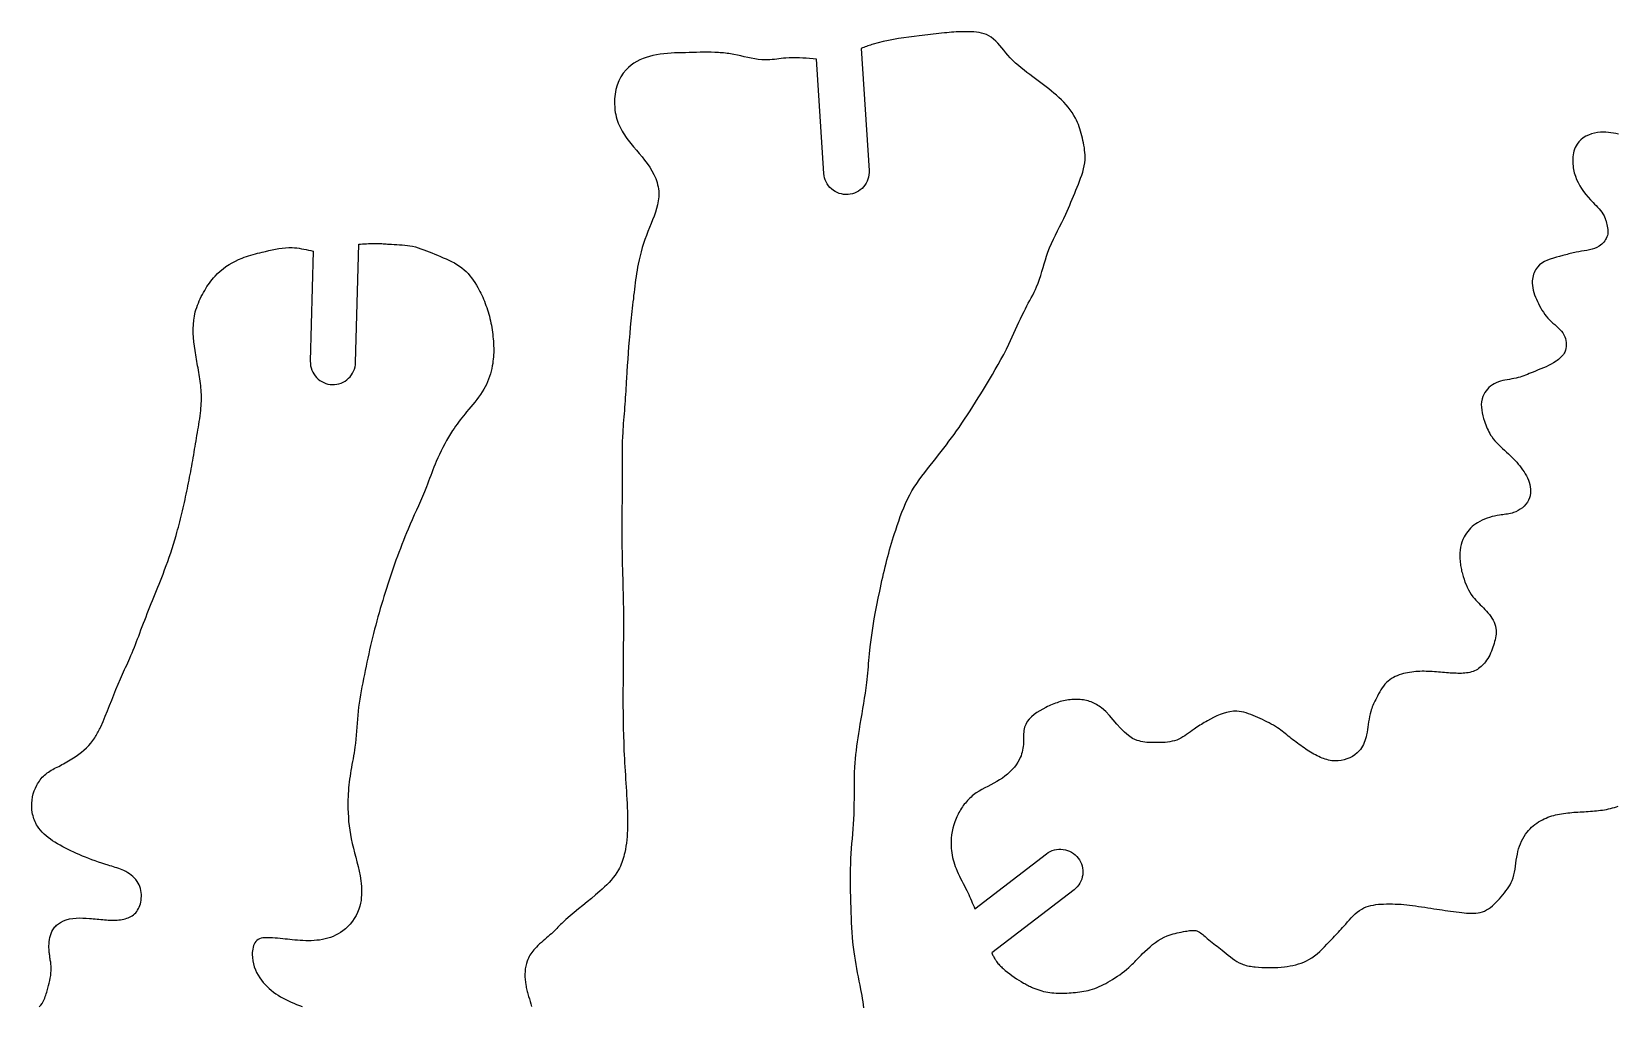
# Model space of a CAD drawing. Extents: x 0 to 940, y 0 to 559.
# Drawn here: x 487.2 to 697.2, y 211.2 to 340.3 of the extents above; entities that cross this region are included whole.
import ezdxf

# ---------------------------------------------------------------- set-up
doc = ezdxf.new("R2010")
doc.units = 0
doc.layers.add('CK_LEVEL_1', color=1, linetype='CONTINUOUS')

msp = doc.modelspace()

# ---------------------------------------------------------------- linework, layer by layer
at = {"layer": 'CK_LEVEL_1'}
for points in [[(597.36, 210.96), (597.33, 211.37), (597.28, 211.77), (597.22, 212.18), (597.16, 212.59), (597.08, 212.99), (597, 213.4), (596.89, 213.95), (596.78, 214.51), (596.67, 215.06), (596.56, 215.61), (596.46, 216.16), (596.35, 216.71), (596.26, 217.26), (596.17, 217.81), (596.09, 218.36), (596.01, 219.01), (595.94, 219.65), (595.89, 220.3), (595.84, 220.95), (595.8, 221.6), (595.76, 222.25), (595.73, 222.91), (595.71, 223.56), (595.69, 224.21), (595.66, 224.94), (595.64, 225.67), (595.63, 226.4), (595.62, 227.13), (595.61, 227.86), (595.61, 228.58), (595.62, 229.31), (595.64, 230.04), (595.68, 230.76), (595.71, 231.41), (595.76, 232.06), (595.81, 232.71), (595.86, 233.36), (595.92, 234.01), (595.97, 234.65), (596.02, 235.3), (596.06, 235.95), (596.09, 236.6), (596.11, 237.29), (596.12, 237.99), (596.13, 238.68), (596.13, 239.37), (596.13, 240.07), (596.13, 240.76), (596.14, 241.45), (596.16, 242.14), (596.19, 242.84), (596.23, 243.4), (596.27, 243.95), (596.32, 244.51), (596.39, 245.07), (596.45, 245.63), (596.53, 246.19), (596.61, 246.74), (596.7, 247.3), (596.79, 247.85), (596.9, 248.54), (597.02, 249.23), (597.14, 249.91), (597.26, 250.6), (597.37, 251.28), (597.48, 251.97), (597.59, 252.66), (597.68, 253.35), (597.77, 254.04), (597.82, 254.46), (597.86, 254.88), (597.9, 255.3), (597.94, 255.72), (597.98, 256.15), (598.02, 256.57), (598.05, 256.99), (598.09, 257.41), (598.13, 257.84), (598.24, 258.77), (598.35, 259.7), (598.48, 260.62), (598.62, 261.55), (598.77, 262.48), (598.94, 263.4), (599.11, 264.32), (599.29, 265.24), (599.48, 266.16), (599.57, 266.62), (599.67, 267.09), (599.78, 267.55), (599.88, 268.02), (599.99, 268.48), (600.1, 268.94), (600.21, 269.4), (600.32, 269.86), (600.44, 270.32), (600.56, 270.76), (600.68, 271.2), (600.8, 271.64), (600.93, 272.08), (601.06, 272.51), (601.19, 272.95), (601.32, 273.38), (601.46, 273.82), (601.6, 274.25), (601.8, 274.85), (602, 275.44), (602.21, 276.04), (602.43, 276.62), (602.67, 277.2), (602.92, 277.78), (603.18, 278.34), (603.46, 278.9), (603.76, 279.44), (604.07, 279.95), (604.39, 280.44), (604.73, 280.93), (605.08, 281.41), (605.44, 281.88), (605.81, 282.35), (606.18, 282.82), (606.55, 283.29), (606.92, 283.75), (607.28, 284.2), (607.63, 284.65), (607.98, 285.1), (608.32, 285.55), (608.66, 286.01), (609, 286.46), (609.33, 286.92), (609.66, 287.39), (609.99, 287.85), (610.36, 288.4), (610.73, 288.95), (611.1, 289.51), (611.46, 290.07), (611.82, 290.63), (612.17, 291.19), (612.52, 291.76), (612.87, 292.32), (613.22, 292.89), (613.62, 293.55), (614.01, 294.2), (614.41, 294.86), (614.79, 295.52), (615.17, 296.19), (615.55, 296.86), (615.91, 297.53), (616.26, 298.21), (616.6, 298.9), (616.82, 299.38), (617.04, 299.86), (617.26, 300.34), (617.47, 300.82), (617.69, 301.3), (617.91, 301.78), (618.13, 302.26), (618.36, 302.74), (618.6, 303.21), (618.79, 303.57), (618.98, 303.94), (619.17, 304.3), (619.37, 304.66), (619.56, 305.02), (619.75, 305.38), (619.93, 305.75), (620.1, 306.11), (620.27, 306.49), (620.46, 306.98), (620.64, 307.49), (620.81, 308), (620.97, 308.51), (621.12, 309.02), (621.27, 309.54), (621.43, 310.05), (621.59, 310.56), (621.77, 311.07), (621.99, 311.65), (622.24, 312.21), (622.49, 312.78), (622.76, 313.34), (623.03, 313.89), (623.31, 314.44), (623.59, 315), (623.86, 315.55), (624.13, 316.11), (624.31, 316.5), (624.48, 316.89), (624.66, 317.28), (624.82, 317.68), (624.99, 318.08), (625.15, 318.48), (625.32, 318.88), (625.48, 319.28), (625.64, 319.69), (625.8, 320.08), (625.96, 320.48), (626.1, 320.88), (626.24, 321.28), (626.37, 321.69), (626.48, 322.09), (626.57, 322.5), (626.64, 322.91), (626.68, 323.32), (626.69, 323.64), (626.68, 323.96), (626.66, 324.28), (626.63, 324.59), (626.59, 324.91), (626.53, 325.23), (626.47, 325.55), (626.4, 325.87), (626.33, 326.19), (626.26, 326.49), (626.18, 326.79), (626.1, 327.09), (626.01, 327.39), (625.91, 327.68), (625.81, 327.97), (625.69, 328.26), (625.57, 328.54), (625.44, 328.81), (625.22, 329.19), (624.99, 329.56), (624.73, 329.92), (624.46, 330.27), (624.17, 330.6), (623.87, 330.93), (623.55, 331.24), (623.23, 331.55), (622.9, 331.85), (622.56, 332.14), (622.22, 332.42), (621.87, 332.7), (621.53, 332.97), (621.17, 333.24), (620.82, 333.51), (620.47, 333.77), (620.12, 334.03), (619.76, 334.29), (619.37, 334.59), (618.99, 334.88), (618.6, 335.18), (618.22, 335.49), (617.85, 335.8), (617.49, 336.13), (617.13, 336.47), (616.78, 336.82), (616.44, 337.19), (616.18, 337.5), (615.92, 337.82), (615.66, 338.14), (615.39, 338.45), (615.12, 338.76), (614.85, 339.04), (614.55, 339.31), (614.25, 339.54), (613.92, 339.75), (613.62, 339.89), (613.31, 340), (612.98, 340.09), (612.65, 340.16), (612.3, 340.21), (611.96, 340.24), (611.6, 340.27), (611.25, 340.28), (610.9, 340.28), (610.58, 340.27), (610.26, 340.27), (609.94, 340.25), (609.62, 340.24), (609.31, 340.22), (608.99, 340.2), (608.68, 340.17), (608.37, 340.15), (608.06, 340.12), (607.69, 340.08), (607.32, 340.04), (606.95, 340), (606.58, 339.96), (606.21, 339.92), (605.84, 339.88), (605.46, 339.83), (605.09, 339.79), (604.72, 339.74), (604.03, 339.66), (603.35, 339.57), (602.67, 339.48), (601.98, 339.37), (601.3, 339.26), (600.63, 339.13), (599.96, 338.98), (599.29, 338.82), (598.63, 338.63), (598.45, 338.57), (598.27, 338.51), (598.09, 338.45), (597.91, 338.39), (597.74, 338.33), (597.56, 338.26), (597.38, 338.2), (597.2, 338.14), (597.02, 338.07), (598.08, 321.9, -0.414214), (595.29, 318.71, -0.414214), (592.09, 321.5), (591.1, 336.64), (590.65, 336.69), (590.2, 336.73), (589.75, 336.76), (589.3, 336.79), (588.85, 336.81), (588.4, 336.83), (587.95, 336.83), (587.5, 336.81), (587.05, 336.78), (586.75, 336.76), (586.44, 336.72), (586.14, 336.68), (585.84, 336.64), (585.53, 336.61), (585.23, 336.58), (584.93, 336.55), (584.63, 336.53), (584.32, 336.53), (583.86, 336.55), (583.4, 336.6), (582.93, 336.67), (582.47, 336.76), (582.01, 336.86), (581.55, 336.96), (581.09, 337.07), (580.63, 337.17), (580.16, 337.27), (579.94, 337.31), (579.71, 337.34), (579.49, 337.38), (579.26, 337.41), (579.04, 337.43), (578.81, 337.46), (578.59, 337.48), (578.36, 337.5), (578.13, 337.51), (577.65, 337.54), (577.17, 337.55), (576.68, 337.56), (576.2, 337.56), (575.71, 337.55), (575.23, 337.54), (574.74, 337.53), (574.25, 337.51), (573.77, 337.5), (573.29, 337.49), (572.8, 337.48), (572.32, 337.46), (571.84, 337.44), (571.36, 337.4), (570.88, 337.36), (570.4, 337.3), (569.92, 337.22), (569.44, 337.12), (569, 337.01), (568.56, 336.87), (568.13, 336.71), (567.71, 336.53), (567.3, 336.32), (566.91, 336.09), (566.55, 335.83), (566.2, 335.55), (565.88, 335.24), (565.52, 334.78), (565.2, 334.29), (564.93, 333.75), (564.72, 333.19), (564.55, 332.6), (564.44, 332), (564.37, 331.4), (564.36, 330.79), (564.39, 330.18), (564.42, 329.88), (564.46, 329.58), (564.52, 329.29), (564.59, 329), (564.67, 328.71), (564.76, 328.43), (564.86, 328.15), (564.97, 327.88), (565.09, 327.61), (565.22, 327.35), (565.36, 327.1), (565.51, 326.86), (565.66, 326.61), (565.83, 326.38), (565.99, 326.14), (566.16, 325.91), (566.34, 325.68), (566.52, 325.45), (566.89, 325.01), (567.26, 324.57), (567.63, 324.14), (568, 323.7), (568.35, 323.26), (568.7, 322.81), (569.02, 322.34), (569.31, 321.86), (569.58, 321.35), (569.7, 321.09), (569.81, 320.83), (569.9, 320.56), (569.99, 320.29), (570.07, 320.01), (570.13, 319.73), (570.18, 319.45), (570.21, 319.17), (570.23, 318.89), (570.22, 318.38), (570.16, 317.87), (570.06, 317.36), (569.93, 316.85), (569.77, 316.35), (569.59, 315.85), (569.39, 315.35), (569.19, 314.85), (568.99, 314.35), (568.78, 313.82), (568.58, 313.28), (568.39, 312.75), (568.21, 312.21), (568.04, 311.67), (567.88, 311.13), (567.74, 310.59), (567.61, 310.05), (567.49, 309.5), (567.41, 309.09), (567.34, 308.67), (567.27, 308.26), (567.21, 307.84), (567.15, 307.42), (567.09, 307), (567.04, 306.58), (566.99, 306.16), (566.94, 305.74), (566.89, 305.32), (566.85, 304.9), (566.8, 304.48), (566.75, 304.06), (566.7, 303.64), (566.66, 303.22), (566.61, 302.8), (566.57, 302.39), (566.53, 301.97), (566.45, 301.12), (566.37, 300.28), (566.3, 299.43), (566.23, 298.58), (566.17, 297.74), (566.11, 296.89), (566.05, 296.04), (566, 295.2), (565.94, 294.35), (565.92, 293.93), (565.89, 293.5), (565.86, 293.07), (565.84, 292.65), (565.81, 292.22), (565.78, 291.8), (565.75, 291.37), (565.72, 290.95), (565.69, 290.52), (565.66, 290.1), (565.62, 289.67), (565.59, 289.24), (565.56, 288.82), (565.52, 288.39), (565.49, 287.96), (565.46, 287.54), (565.44, 287.11), (565.42, 286.69), (565.38, 285.89), (565.36, 285.1), (565.35, 284.31), (565.35, 283.52), (565.35, 282.72), (565.35, 281.93), (565.36, 281.14), (565.36, 280.34), (565.36, 279.55), (565.36, 279), (565.35, 278.46), (565.35, 277.91), (565.34, 277.37), (565.33, 276.82), (565.32, 276.28), (565.32, 275.73), (565.31, 275.19), (565.31, 274.64), (565.31, 274.1), (565.31, 273.55), (565.32, 273), (565.33, 272.45), (565.33, 271.9), (565.35, 271.35), (565.36, 270.8), (565.37, 270.26), (565.39, 269.71), (565.39, 269.7), (565.39, 269.7), (565.39, 269.69), (565.39, 269.69), (565.39, 269.68), (565.39, 269.67), (565.39, 269.67), (565.39, 269.66), (565.39, 269.66), (565.41, 269.02), (565.42, 268.39), (565.44, 267.75), (565.46, 267.11), (565.48, 266.48), (565.49, 265.84), (565.51, 265.21), (565.52, 264.57), (565.53, 263.93), (565.53, 263.57), (565.53, 263.2), (565.53, 262.83), (565.53, 262.46), (565.53, 262.1), (565.53, 261.73), (565.53, 261.36), (565.53, 260.99), (565.53, 260.62), (565.53, 259.89), (565.52, 259.15), (565.52, 258.41), (565.51, 257.67), (565.5, 256.93), (565.5, 256.19), (565.49, 255.45), (565.49, 254.71), (565.49, 253.98), (565.48, 252.98), (565.48, 251.99), (565.48, 250.99), (565.49, 250), (565.5, 249), (565.52, 248.01), (565.54, 247.02), (565.57, 246.02), (565.61, 245.03), (565.63, 244.49), (565.66, 243.95), (565.69, 243.42), (565.72, 242.88), (565.75, 242.34), (565.79, 241.8), (565.82, 241.27), (565.86, 240.73), (565.89, 240.19), (565.93, 239.65), (565.96, 239.11), (565.99, 238.58), (566.02, 238.04), (566.05, 237.5), (566.07, 236.96), (566.08, 236.42), (566.09, 235.88), (566.09, 235.34), (566.08, 234.92), (566.07, 234.49), (566.05, 234.07), (566.02, 233.64), (565.98, 233.22), (565.93, 232.79), (565.87, 232.37), (565.79, 231.95), (565.71, 231.53), (565.64, 231.27), (565.58, 231), (565.5, 230.74), (565.42, 230.48), (565.33, 230.22), (565.23, 229.97), (565.13, 229.72), (565.01, 229.48), (564.89, 229.24), (564.68, 228.88), (564.45, 228.54), (564.19, 228.21), (563.92, 227.88), (563.64, 227.57), (563.34, 227.27), (563.04, 226.98), (562.73, 226.69), (562.41, 226.41), (561.85, 225.93), (561.29, 225.45), (560.72, 224.99), (560.15, 224.53), (559.59, 224.07), (559.03, 223.6), (558.47, 223.13), (557.93, 222.65), (557.39, 222.15), (557.22, 221.98), (557.04, 221.81), (556.87, 221.64), (556.7, 221.47), (556.52, 221.29), (556.35, 221.12), (556.17, 220.95), (555.99, 220.78), (555.81, 220.62), (555.58, 220.42), (555.36, 220.22), (555.13, 220.02), (554.89, 219.83), (554.67, 219.63), (554.44, 219.43), (554.22, 219.22), (554.01, 219.01), (553.8, 218.79), (553.66, 218.63), (553.53, 218.46), (553.4, 218.28), (553.28, 218.11), (553.16, 217.93), (553.06, 217.74), (552.96, 217.55), (552.87, 217.35), (552.79, 217.16), (552.68, 216.82), (552.6, 216.48), (552.54, 216.13), (552.5, 215.77), (552.49, 215.42), (552.49, 215.06), (552.52, 214.7), (552.56, 214.35), (552.61, 213.99), (552.64, 213.82), (552.67, 213.65), (552.71, 213.48), (552.75, 213.31), (552.79, 213.14), (552.83, 212.97), (552.88, 212.8), (552.93, 212.63), (552.98, 212.46), (553.08, 212.13), (553.18, 211.8), (553.27, 211.47), (553.36, 211.14)], [(697.35, 326.72), (697.01, 326.77), (696.68, 326.82), (696.34, 326.87), (696, 326.92), (695.66, 326.95), (695.31, 326.97), (694.96, 326.96), (694.56, 326.93), (694.16, 326.85), (693.77, 326.74), (693.38, 326.59), (693.02, 326.42), (692.68, 326.2), (692.37, 325.96), (692.09, 325.68), (691.85, 325.38), (691.72, 325.17), (691.61, 324.94), (691.52, 324.71), (691.44, 324.47), (691.38, 324.22), (691.34, 323.97), (691.31, 323.72), (691.29, 323.46), (691.28, 323.2), (691.28, 322.97), (691.3, 322.73), (691.32, 322.5), (691.35, 322.26), (691.39, 322.03), (691.44, 321.8), (691.49, 321.58), (691.56, 321.36), (691.63, 321.14), (691.8, 320.71), (692, 320.29), (692.22, 319.88), (692.46, 319.49), (692.73, 319.11), (693.02, 318.73), (693.32, 318.37), (693.64, 318.01), (693.97, 317.66), (694.17, 317.45), (694.38, 317.24), (694.58, 317.02), (694.78, 316.81), (694.96, 316.59), (695.14, 316.37), (695.29, 316.13), (695.43, 315.89), (695.54, 315.63), (695.56, 315.58), (695.58, 315.53), (695.6, 315.47), (695.62, 315.42), (695.64, 315.36), (695.65, 315.31), (695.67, 315.25), (695.69, 315.19), (695.7, 315.14), (695.76, 314.93), (695.81, 314.72), (695.85, 314.51), (695.89, 314.3), (695.92, 314.09), (695.93, 313.88), (695.93, 313.67), (695.91, 313.46), (695.87, 313.26), (695.81, 313.08), (695.73, 312.9), (695.63, 312.73), (695.52, 312.56), (695.4, 312.41), (695.26, 312.26), (695.12, 312.12), (694.96, 311.99), (694.8, 311.88), (694.49, 311.7), (694.17, 311.56), (693.84, 311.45), (693.5, 311.37), (693.15, 311.3), (692.8, 311.24), (692.45, 311.19), (692.09, 311.13), (691.75, 311.07), (691.55, 311.03), (691.35, 310.99), (691.15, 310.94), (690.95, 310.89), (690.75, 310.84), (690.55, 310.78), (690.35, 310.73), (690.15, 310.67), (689.95, 310.62), (689.54, 310.51), (689.13, 310.4), (688.72, 310.28), (688.31, 310.15), (687.92, 310), (687.55, 309.83), (687.2, 309.62), (686.89, 309.38), (686.61, 309.09), (686.49, 308.92), (686.37, 308.74), (686.27, 308.55), (686.18, 308.35), (686.1, 308.14), (686.04, 307.93), (685.99, 307.71), (685.95, 307.49), (685.93, 307.27), (685.92, 306.96), (685.94, 306.65), (685.98, 306.34), (686.05, 306.03), (686.13, 305.73), (686.23, 305.43), (686.34, 305.13), (686.47, 304.84), (686.6, 304.55), (686.74, 304.25), (686.89, 303.95), (687.05, 303.66), (687.21, 303.38), (687.39, 303.1), (687.57, 302.83), (687.77, 302.58), (687.98, 302.33), (688.21, 302.09), (688.43, 301.88), (688.66, 301.67), (688.9, 301.47), (689.13, 301.27), (689.36, 301.06), (689.58, 300.84), (689.78, 300.62), (689.96, 300.37), (690.12, 300.11), (690.22, 299.87), (690.31, 299.62), (690.37, 299.37), (690.41, 299.11), (690.43, 298.84), (690.42, 298.58), (690.38, 298.32), (690.32, 298.07), (690.23, 297.84), (690.14, 297.68), (690.04, 297.52), (689.93, 297.37), (689.81, 297.23), (689.67, 297.1), (689.53, 296.97), (689.38, 296.85), (689.23, 296.74), (689.08, 296.63), (688.75, 296.42), (688.43, 296.23), (688.09, 296.06), (687.75, 295.9), (687.41, 295.74), (687.06, 295.6), (686.72, 295.46), (686.37, 295.32), (686.02, 295.18), (685.77, 295.08), (685.53, 294.98), (685.29, 294.88), (685.04, 294.79), (684.8, 294.69), (684.55, 294.61), (684.3, 294.53), (684.05, 294.45), (683.8, 294.39), (683.5, 294.33), (683.2, 294.27), (682.9, 294.22), (682.6, 294.17), (682.31, 294.12), (682.01, 294.06), (681.72, 293.98), (681.43, 293.89), (681.15, 293.77), (680.89, 293.64), (680.65, 293.49), (680.41, 293.32), (680.19, 293.12), (679.99, 292.92), (679.8, 292.7), (679.63, 292.46), (679.49, 292.22), (679.38, 291.96), (679.27, 291.62), (679.2, 291.26), (679.17, 290.9), (679.18, 290.53), (679.22, 290.15), (679.28, 289.78), (679.37, 289.4), (679.47, 289.03), (679.59, 288.66), (679.67, 288.42), (679.76, 288.18), (679.85, 287.95), (679.95, 287.72), (680.06, 287.49), (680.17, 287.27), (680.29, 287.06), (680.41, 286.84), (680.55, 286.64), (680.75, 286.36), (680.98, 286.09), (681.21, 285.83), (681.46, 285.57), (681.71, 285.32), (681.97, 285.08), (682.23, 284.83), (682.5, 284.59), (682.76, 284.35), (682.99, 284.13), (683.22, 283.91), (683.44, 283.69), (683.65, 283.46), (683.87, 283.23), (684.07, 282.99), (684.27, 282.75), (684.47, 282.5), (684.65, 282.24), (684.83, 281.98), (684.99, 281.72), (685.15, 281.44), (685.29, 281.16), (685.41, 280.88), (685.52, 280.58), (685.6, 280.29), (685.66, 279.98), (685.7, 279.68), (685.71, 279.55), (685.71, 279.42), (685.71, 279.29), (685.7, 279.16), (685.68, 279.03), (685.66, 278.9), (685.64, 278.77), (685.61, 278.65), (685.57, 278.52), (685.44, 278.22), (685.28, 277.94), (685.09, 277.68), (684.86, 277.43), (684.61, 277.21), (684.34, 277), (684.06, 276.83), (683.76, 276.68), (683.45, 276.56), (683.25, 276.49), (683.05, 276.44), (682.84, 276.4), (682.64, 276.37), (682.43, 276.34), (682.22, 276.31), (682.02, 276.28), (681.81, 276.26), (681.6, 276.23), (681.26, 276.18), (680.92, 276.11), (680.59, 276.03), (680.25, 275.94), (679.93, 275.83), (679.6, 275.71), (679.29, 275.57), (678.98, 275.41), (678.68, 275.23), (678.44, 275.07), (678.2, 274.9), (677.98, 274.71), (677.76, 274.51), (677.56, 274.29), (677.37, 274.07), (677.19, 273.84), (677.03, 273.59), (676.89, 273.34), (676.73, 273.01), (676.6, 272.67), (676.5, 272.32), (676.42, 271.97), (676.37, 271.6), (676.33, 271.24), (676.32, 270.87), (676.33, 270.5), (676.35, 270.13), (676.37, 269.94), (676.4, 269.76), (676.42, 269.57), (676.46, 269.38), (676.49, 269.19), (676.53, 269.01), (676.57, 268.82), (676.62, 268.64), (676.67, 268.45), (676.77, 268.09), (676.88, 267.73), (677.01, 267.37), (677.15, 267.02), (677.3, 266.68), (677.47, 266.34), (677.65, 266.02), (677.85, 265.7), (678.07, 265.41), (678.25, 265.19), (678.44, 264.97), (678.63, 264.77), (678.83, 264.56), (679.04, 264.36), (679.24, 264.16), (679.45, 263.95), (679.65, 263.74), (679.85, 263.53), (680.05, 263.3), (680.24, 263.06), (680.42, 262.82), (680.58, 262.57), (680.73, 262.31), (680.86, 262.05), (680.97, 261.78), (681.05, 261.5), (681.11, 261.22), (681.13, 260.98), (681.14, 260.73), (681.12, 260.48), (681.1, 260.23), (681.06, 259.98), (681, 259.73), (680.94, 259.48), (680.87, 259.23), (680.79, 258.98), (680.7, 258.72), (680.61, 258.46), (680.51, 258.2), (680.4, 257.95), (680.29, 257.7), (680.16, 257.46), (680.02, 257.23), (679.88, 257), (679.71, 256.78), (679.58, 256.61), (679.44, 256.46), (679.3, 256.31), (679.15, 256.16), (678.99, 256.03), (678.82, 255.9), (678.65, 255.79), (678.47, 255.68), (678.28, 255.59), (678.08, 255.51), (677.87, 255.45), (677.66, 255.39), (677.44, 255.35), (677.23, 255.32), (677, 255.3), (676.78, 255.28), (676.56, 255.27), (676.34, 255.27), (676.08, 255.27), (675.82, 255.28), (675.57, 255.29), (675.31, 255.3), (675.06, 255.31), (674.81, 255.33), (674.56, 255.35), (674.3, 255.37), (674.05, 255.39), (673.78, 255.41), (673.5, 255.44), (673.23, 255.46), (672.96, 255.48), (672.68, 255.5), (672.41, 255.51), (672.14, 255.53), (671.86, 255.53), (671.59, 255.54), (671.32, 255.54), (671.04, 255.53), (670.77, 255.52), (670.49, 255.5), (670.22, 255.48), (669.95, 255.44), (669.67, 255.4), (669.4, 255.35), (669.13, 255.3), (668.85, 255.23), (668.58, 255.15), (668.31, 255.06), (668.04, 254.96), (667.78, 254.85), (667.53, 254.72), (667.29, 254.58), (667.06, 254.42), (666.84, 254.25), (666.62, 254.05), (666.41, 253.82), (666.22, 253.59), (666.04, 253.34), (665.87, 253.08), (665.71, 252.81), (665.56, 252.54), (665.42, 252.26), (665.27, 251.98), (665.18, 251.79), (665.08, 251.6), (664.99, 251.41), (664.9, 251.21), (664.81, 251.02), (664.73, 250.83), (664.65, 250.63), (664.58, 250.43), (664.52, 250.23), (664.43, 249.9), (664.36, 249.56), (664.3, 249.21), (664.25, 248.86), (664.2, 248.51), (664.15, 248.16), (664.1, 247.81), (664.05, 247.46), (663.97, 247.11), (663.91, 246.85), (663.84, 246.6), (663.76, 246.35), (663.66, 246.1), (663.56, 245.86), (663.44, 245.63), (663.3, 245.41), (663.15, 245.2), (662.99, 245), (662.72, 244.72), (662.42, 244.48), (662.09, 244.26), (661.74, 244.08), (661.38, 243.93), (661, 243.81), (660.61, 243.73), (660.22, 243.68), (659.83, 243.67), (659.6, 243.68), (659.38, 243.7), (659.16, 243.74), (658.94, 243.78), (658.72, 243.84), (658.5, 243.9), (658.29, 243.97), (658.08, 244.05), (657.87, 244.14), (657.64, 244.24), (657.42, 244.35), (657.19, 244.46), (656.98, 244.58), (656.76, 244.7), (656.54, 244.83), (656.33, 244.96), (656.12, 245.1), (655.91, 245.24), (655.69, 245.39), (655.48, 245.54), (655.26, 245.69), (655.05, 245.84), (654.84, 246), (654.63, 246.16), (654.42, 246.32), (654.21, 246.48), (654, 246.65), (653.8, 246.81), (653.6, 246.97), (653.4, 247.13), (653.2, 247.29), (653, 247.45), (652.8, 247.61), (652.6, 247.76), (652.39, 247.91), (652.18, 248.05), (651.91, 248.23), (651.64, 248.4), (651.35, 248.56), (651.07, 248.71), (650.78, 248.86), (650.49, 249), (650.19, 249.14), (649.89, 249.28), (649.59, 249.41), (649.28, 249.55), (648.97, 249.68), (648.66, 249.8), (648.35, 249.92), (648.04, 250.02), (647.72, 250.11), (647.4, 250.18), (647.09, 250.22), (646.77, 250.25), (646.33, 250.24), (645.88, 250.19), (645.44, 250.09), (645, 249.96), (644.57, 249.8), (644.14, 249.62), (643.71, 249.42), (643.29, 249.2), (642.89, 248.98), (642.68, 248.86), (642.48, 248.75), (642.28, 248.63), (642.09, 248.51), (641.89, 248.39), (641.7, 248.27), (641.51, 248.15), (641.32, 248.02), (641.13, 247.89), (640.88, 247.71), (640.63, 247.53), (640.38, 247.35), (640.13, 247.17), (639.88, 247), (639.62, 246.84), (639.36, 246.69), (639.09, 246.56), (638.82, 246.44), (638.52, 246.34), (638.22, 246.27), (637.92, 246.2), (637.6, 246.16), (637.29, 246.13), (636.97, 246.11), (636.64, 246.1), (636.31, 246.1), (635.99, 246.1), (635.71, 246.1), (635.43, 246.11), (635.15, 246.12), (634.88, 246.13), (634.61, 246.16), (634.35, 246.2), (634.09, 246.24), (633.83, 246.31), (633.59, 246.38), (632.98, 246.66), (632.42, 247.04), (631.9, 247.5), (631.4, 248.01), (630.91, 248.55), (630.43, 249.12), (629.94, 249.67), (629.42, 250.2), (628.88, 250.68), (628.72, 250.8), (628.55, 250.92), (628.38, 251.03), (628.2, 251.14), (628.03, 251.24), (627.85, 251.33), (627.66, 251.41), (627.48, 251.49), (627.29, 251.55), (627.09, 251.61), (626.88, 251.67), (626.67, 251.71), (626.46, 251.74), (626.25, 251.77), (626.04, 251.79), (625.83, 251.8), (625.61, 251.81), (625.4, 251.81), (625.17, 251.8), (624.95, 251.79), (624.72, 251.77), (624.5, 251.74), (624.27, 251.71), (624.05, 251.67), (623.83, 251.62), (623.62, 251.57), (623.4, 251.52), (623.18, 251.45), (622.97, 251.38), (622.76, 251.31), (622.54, 251.23), (622.33, 251.15), (622.12, 251.06), (621.91, 250.96), (621.7, 250.86), (621.49, 250.75), (621.09, 250.54), (620.69, 250.31), (620.3, 250.07), (619.94, 249.8), (619.6, 249.51), (619.29, 249.2), (619.03, 248.87), (618.82, 248.51), (618.68, 248.13), (618.62, 247.92), (618.59, 247.71), (618.57, 247.49), (618.55, 247.27), (618.55, 247.04), (618.55, 246.81), (618.55, 246.58), (618.55, 246.35), (618.54, 246.12), (618.52, 245.86), (618.5, 245.6), (618.46, 245.34), (618.41, 245.09), (618.35, 244.84), (618.28, 244.59), (618.2, 244.35), (618.11, 244.11), (618, 243.88), (617.8, 243.51), (617.57, 243.16), (617.32, 242.83), (617.04, 242.51), (616.74, 242.21), (616.42, 241.92), (616.08, 241.65), (615.73, 241.4), (615.37, 241.17), (614.99, 240.93), (614.59, 240.72), (614.2, 240.51), (613.8, 240.3), (613.41, 240.1), (613.02, 239.88), (612.64, 239.66), (612.28, 239.42), (611.92, 239.16), (611.75, 239.03), (611.59, 238.88), (611.43, 238.73), (611.27, 238.58), (611.12, 238.42), (610.97, 238.26), (610.83, 238.09), (610.69, 237.92), (610.56, 237.75), (610.43, 237.57), (610.31, 237.39), (610.19, 237.2), (610.08, 237.02), (609.97, 236.82), (609.87, 236.63), (609.77, 236.44), (609.68, 236.24), (609.59, 236.04), (609.43, 235.62), (609.29, 235.19), (609.17, 234.76), (609.08, 234.32), (609, 233.87), (608.95, 233.43), (608.93, 232.98), (608.93, 232.53), (608.95, 232.08), (608.98, 231.78), (609.02, 231.47), (609.07, 231.17), (609.13, 230.87), (609.2, 230.58), (609.29, 230.28), (609.38, 229.99), (609.48, 229.7), (609.59, 229.42), (609.73, 229.08), (609.88, 228.75), (610.04, 228.42), (610.2, 228.1), (610.37, 227.77), (610.53, 227.45), (610.7, 227.13), (610.87, 226.81), (611.03, 226.48), (611.16, 226.22), (611.28, 225.95), (611.4, 225.69), (611.52, 225.42), (611.64, 225.15), (611.75, 224.88), (611.86, 224.62), (611.98, 224.35), (612.09, 224.08), (621.57, 231.36, -0.414214), (625.78, 230.8, -0.414214), (625.23, 226.6), (614.33, 218.23), (614.33, 218.23), (614.38, 218.12), (614.43, 218), (614.49, 217.89), (614.54, 217.78), (614.6, 217.67), (614.66, 217.56), (614.72, 217.46), (614.78, 217.35), (614.85, 217.25), (614.94, 217.11), (615.04, 216.98), (615.14, 216.85), (615.25, 216.73), (615.37, 216.61), (615.48, 216.49), (615.6, 216.37), (615.72, 216.26), (615.85, 216.15), (616.12, 215.91), (616.41, 215.67), (616.7, 215.45), (616.99, 215.23), (617.29, 215.02), (617.6, 214.82), (617.91, 214.62), (618.22, 214.43), (618.54, 214.24), (618.69, 214.16), (618.84, 214.08), (618.99, 214), (619.14, 213.92), (619.29, 213.84), (619.44, 213.77), (619.6, 213.69), (619.76, 213.62), (619.91, 213.56), (620.17, 213.46), (620.42, 213.37), (620.68, 213.28), (620.94, 213.21), (621.2, 213.14), (621.47, 213.08), (621.74, 213.03), (622, 212.99), (622.27, 212.96), (622.56, 212.93), (622.84, 212.91), (623.13, 212.9), (623.42, 212.9), (623.7, 212.9), (623.99, 212.91), (624.28, 212.92), (624.56, 212.94), (624.85, 212.96), (625.13, 212.98), (625.42, 213), (625.7, 213.03), (625.98, 213.06), (626.26, 213.1), (626.53, 213.15), (626.81, 213.2), (627.08, 213.26), (627.36, 213.33), (627.66, 213.42), (627.97, 213.53), (628.27, 213.64), (628.56, 213.77), (628.85, 213.9), (629.14, 214.05), (629.43, 214.2), (629.71, 214.35), (629.99, 214.52), (630.32, 214.72), (630.65, 214.92), (630.97, 215.13), (631.28, 215.35), (631.59, 215.58), (631.89, 215.81), (632.18, 216.05), (632.47, 216.3), (632.75, 216.56), (632.93, 216.72), (633.1, 216.89), (633.27, 217.06), (633.43, 217.23), (633.6, 217.4), (633.77, 217.57), (633.93, 217.74), (634.1, 217.92), (634.27, 218.09), (634.6, 218.41), (634.94, 218.73), (635.29, 219.03), (635.64, 219.33), (636.01, 219.6), (636.39, 219.86), (636.77, 220.1), (637.17, 220.31), (637.58, 220.49), (637.83, 220.59), (638.09, 220.68), (638.35, 220.75), (638.61, 220.82), (638.88, 220.89), (639.15, 220.94), (639.43, 221), (639.71, 221.05), (639.99, 221.1), (640.17, 221.13), (640.34, 221.16), (640.51, 221.18), (640.69, 221.2), (640.86, 221.21), (641.02, 221.21), (641.19, 221.2), (641.35, 221.18), (641.51, 221.14), (641.67, 221.07), (641.83, 220.99), (641.99, 220.89), (642.14, 220.78), (642.29, 220.66), (642.43, 220.54), (642.58, 220.4), (642.72, 220.27), (642.86, 220.14), (643.08, 219.95), (643.29, 219.78), (643.51, 219.6), (643.73, 219.44), (643.95, 219.27), (644.17, 219.11), (644.4, 218.95), (644.62, 218.78), (644.83, 218.61), (645.11, 218.39), (645.39, 218.16), (645.66, 217.93), (645.94, 217.7), (646.22, 217.48), (646.51, 217.28), (646.81, 217.09), (647.11, 216.92), (647.43, 216.77), (647.62, 216.7), (647.81, 216.64), (648.01, 216.58), (648.21, 216.53), (648.41, 216.49), (648.62, 216.46), (648.82, 216.43), (649.03, 216.4), (649.23, 216.38), (649.66, 216.34), (650.09, 216.31), (650.52, 216.29), (650.95, 216.28), (651.38, 216.28), (651.81, 216.29), (652.23, 216.31), (652.66, 216.35), (653.09, 216.4), (653.47, 216.45), (653.85, 216.51), (654.22, 216.58), (654.59, 216.67), (654.96, 216.77), (655.32, 216.89), (655.67, 217.02), (656.01, 217.18), (656.34, 217.35), (656.72, 217.58), (657.08, 217.84), (657.43, 218.13), (657.77, 218.43), (658.1, 218.74), (658.42, 219.06), (658.73, 219.4), (659.05, 219.73), (659.36, 220.06), (659.54, 220.25), (659.72, 220.44), (659.9, 220.63), (660.08, 220.82), (660.26, 221), (660.43, 221.19), (660.61, 221.38), (660.79, 221.58), (660.97, 221.77), (661.21, 222.05), (661.45, 222.34), (661.7, 222.62), (661.95, 222.89), (662.21, 223.16), (662.47, 223.41), (662.75, 223.65), (663.04, 223.86), (663.34, 224.05), (663.63, 224.2), (663.93, 224.32), (664.24, 224.42), (664.56, 224.51), (664.89, 224.57), (665.22, 224.63), (665.56, 224.67), (665.9, 224.69), (666.23, 224.71), (666.62, 224.73), (667.01, 224.73), (667.39, 224.73), (667.78, 224.71), (668.16, 224.69), (668.54, 224.67), (668.92, 224.64), (669.3, 224.6), (669.67, 224.56), (670.07, 224.51), (670.47, 224.45), (670.87, 224.4), (671.27, 224.34), (671.67, 224.28), (672.07, 224.21), (672.47, 224.15), (672.87, 224.09), (673.26, 224.03), (673.63, 223.97), (674, 223.92), (674.37, 223.87), (674.73, 223.82), (675.1, 223.77), (675.47, 223.72), (675.85, 223.68), (676.23, 223.63), (676.61, 223.59), (676.91, 223.55), (677.23, 223.52), (677.54, 223.5), (677.84, 223.48), (678.15, 223.48), (678.45, 223.5), (678.75, 223.53), (679.04, 223.59), (679.32, 223.67), (679.6, 223.78), (679.87, 223.92), (680.14, 224.09), (680.39, 224.27), (680.64, 224.48), (680.88, 224.7), (681.11, 224.93), (681.34, 225.16), (681.57, 225.41), (681.8, 225.66), (682.02, 225.92), (682.24, 226.18), (682.44, 226.44), (682.64, 226.71), (682.82, 226.98), (682.99, 227.26), (683.13, 227.55), (683.26, 227.84), (683.39, 228.2), (683.49, 228.57), (683.57, 228.95), (683.64, 229.34), (683.7, 229.73), (683.75, 230.12), (683.81, 230.51), (683.87, 230.91), (683.95, 231.3), (684.03, 231.66), (684.12, 232.01), (684.23, 232.36), (684.36, 232.7), (684.5, 233.03), (684.66, 233.35), (684.84, 233.66), (685.03, 233.96), (685.24, 234.25), (685.43, 234.47), (685.63, 234.68), (685.83, 234.88), (686.05, 235.08), (686.28, 235.26), (686.51, 235.43), (686.76, 235.59), (687.01, 235.74), (687.26, 235.88), (687.5, 235.99), (687.75, 236.1), (688, 236.2), (688.25, 236.3), (688.5, 236.38), (688.76, 236.45), (689.02, 236.52), (689.28, 236.58), (689.54, 236.63), (689.81, 236.68), (690.08, 236.72), (690.35, 236.76), (690.62, 236.79), (690.89, 236.81), (691.16, 236.84), (691.43, 236.86), (691.7, 236.88), (691.97, 236.9), (692.25, 236.91), (692.52, 236.93), (692.8, 236.94), (693.07, 236.96), (693.34, 236.98), (693.62, 236.99), (693.89, 237.02), (694.16, 237.04), (694.44, 237.07), (694.7, 237.09), (694.97, 237.13), (695.24, 237.16), (695.5, 237.21), (695.77, 237.25), (696.03, 237.31), (696.29, 237.37), (696.55, 237.44), (696.81, 237.51), (697.07, 237.6), (697.32, 237.69)], [(488.13, 211.07), (488.35, 211.3), (488.54, 211.55), (488.64, 211.72), (488.74, 211.89), (488.82, 212.07), (488.89, 212.25), (488.96, 212.44), (489.03, 212.63), (489.09, 212.83), (489.14, 213.02), (489.2, 213.22), (489.29, 213.56), (489.38, 213.9), (489.47, 214.23), (489.55, 214.57), (489.62, 214.9), (489.67, 215.24), (489.71, 215.57), (489.74, 215.91), (489.74, 216.25), (489.73, 216.39), (489.72, 216.54), (489.7, 216.69), (489.69, 216.84), (489.67, 216.99), (489.65, 217.13), (489.62, 217.28), (489.6, 217.43), (489.58, 217.58), (489.56, 217.72), (489.54, 217.87), (489.52, 218.01), (489.5, 218.16), (489.49, 218.3), (489.47, 218.45), (489.46, 218.59), (489.45, 218.74), (489.44, 218.89), (489.44, 219.17), (489.45, 219.44), (489.47, 219.72), (489.5, 220), (489.56, 220.27), (489.63, 220.54), (489.72, 220.8), (489.83, 221.05), (489.96, 221.29), (490.05, 221.42), (490.14, 221.54), (490.24, 221.67), (490.35, 221.78), (490.46, 221.89), (490.58, 222), (490.71, 222.1), (490.84, 222.19), (490.97, 222.28), (491.35, 222.48), (491.74, 222.63), (492.16, 222.74), (492.59, 222.81), (493.03, 222.85), (493.47, 222.86), (493.92, 222.85), (494.37, 222.83), (494.81, 222.8), (495.07, 222.78), (495.32, 222.76), (495.57, 222.73), (495.83, 222.71), (496.07, 222.69), (496.32, 222.67), (496.57, 222.65), (496.82, 222.63), (497.07, 222.61), (497.3, 222.59), (497.53, 222.58), (497.76, 222.57), (497.99, 222.57), (498.23, 222.57), (498.46, 222.58), (498.69, 222.6), (498.93, 222.63), (499.16, 222.67), (499.36, 222.71), (499.55, 222.76), (499.75, 222.82), (499.94, 222.89), (500.12, 222.97), (500.3, 223.06), (500.47, 223.16), (500.63, 223.27), (500.78, 223.4), (500.93, 223.56), (501.07, 223.73), (501.19, 223.91), (501.3, 224.11), (501.4, 224.31), (501.48, 224.53), (501.55, 224.75), (501.6, 224.97), (501.64, 225.2), (501.67, 225.46), (501.69, 225.73), (501.68, 225.99), (501.66, 226.25), (501.62, 226.51), (501.57, 226.76), (501.49, 227.01), (501.39, 227.24), (501.28, 227.47), (501.13, 227.71), (500.96, 227.94), (500.77, 228.15), (500.56, 228.35), (500.34, 228.53), (500.11, 228.7), (499.87, 228.86), (499.61, 229.01), (499.36, 229.14), (499.13, 229.24), (498.91, 229.33), (498.68, 229.41), (498.45, 229.49), (498.22, 229.57), (497.99, 229.64), (497.76, 229.71), (497.52, 229.77), (497.29, 229.84), (496.86, 229.98), (496.43, 230.12), (496, 230.26), (495.57, 230.41), (495.14, 230.57), (494.72, 230.73), (494.3, 230.9), (493.88, 231.07), (493.46, 231.25), (493.09, 231.41), (492.72, 231.57), (492.35, 231.74), (491.99, 231.92), (491.62, 232.1), (491.27, 232.29), (490.91, 232.49), (490.56, 232.69), (490.21, 232.91), (489.92, 233.1), (489.63, 233.31), (489.34, 233.52), (489.07, 233.74), (488.81, 233.98), (488.56, 234.22), (488.33, 234.48), (488.11, 234.75), (487.92, 235.04), (487.81, 235.22), (487.71, 235.41), (487.61, 235.6), (487.53, 235.8), (487.45, 236), (487.39, 236.2), (487.33, 236.4), (487.28, 236.61), (487.24, 236.82), (487.18, 237.23), (487.16, 237.65), (487.17, 238.06), (487.2, 238.48), (487.27, 238.89), (487.37, 239.29), (487.5, 239.69), (487.65, 240.08), (487.83, 240.45), (487.94, 240.64), (488.05, 240.82), (488.17, 241), (488.29, 241.17), (488.42, 241.34), (488.56, 241.5), (488.71, 241.65), (488.86, 241.8), (489.02, 241.93), (489.19, 242.07), (489.37, 242.2), (489.56, 242.32), (489.75, 242.43), (489.94, 242.54), (490.14, 242.65), (490.33, 242.75), (490.53, 242.85), (490.73, 242.95), (490.95, 243.07), (491.17, 243.18), (491.39, 243.3), (491.61, 243.42), (491.83, 243.54), (492.05, 243.67), (492.26, 243.8), (492.47, 243.93), (492.68, 244.06), (493.04, 244.3), (493.4, 244.56), (493.74, 244.83), (494.08, 245.11), (494.4, 245.41), (494.71, 245.72), (495, 246.04), (495.27, 246.38), (495.52, 246.73), (495.61, 246.89), (495.71, 247.04), (495.8, 247.2), (495.89, 247.37), (495.98, 247.53), (496.06, 247.7), (496.14, 247.86), (496.22, 248.03), (496.3, 248.2), (496.61, 248.9), (496.91, 249.6), (497.19, 250.31), (497.48, 251.02), (497.75, 251.73), (498.03, 252.44), (498.32, 253.15), (498.61, 253.85), (498.91, 254.55), (499.04, 254.86), (499.18, 255.16), (499.32, 255.46), (499.46, 255.76), (499.6, 256.06), (499.74, 256.35), (499.88, 256.65), (500.01, 256.96), (500.15, 257.26), (500.31, 257.62), (500.46, 257.99), (500.61, 258.36), (500.76, 258.73), (500.9, 259.1), (501.05, 259.47), (501.19, 259.84), (501.33, 260.21), (501.47, 260.58), (501.63, 261.02), (501.8, 261.46), (501.97, 261.9), (502.13, 262.33), (502.3, 262.77), (502.47, 263.2), (502.64, 263.64), (502.81, 264.07), (502.98, 264.51), (503.16, 264.94), (503.33, 265.37), (503.51, 265.81), (503.69, 266.24), (503.86, 266.67), (504.04, 267.1), (504.21, 267.54), (504.38, 267.97), (504.55, 268.41), (504.76, 268.97), (504.97, 269.54), (505.18, 270.1), (505.38, 270.67), (505.57, 271.25), (505.76, 271.82), (505.94, 272.39), (506.11, 272.97), (506.28, 273.55), (506.39, 273.91), (506.49, 274.27), (506.58, 274.63), (506.68, 275), (506.77, 275.36), (506.87, 275.72), (506.96, 276.09), (507.05, 276.45), (507.13, 276.82), (507.22, 277.19), (507.3, 277.55), (507.39, 277.92), (507.47, 278.29), (507.55, 278.66), (507.63, 279.03), (507.71, 279.4), (507.78, 279.76), (507.86, 280.13), (507.94, 280.5), (508.01, 280.87), (508.08, 281.24), (508.15, 281.61), (508.22, 281.98), (508.29, 282.36), (508.36, 282.73), (508.43, 283.1), (508.49, 283.47), (508.55, 283.84), (508.62, 284.21), (508.68, 284.58), (508.74, 284.95), (508.8, 285.32), (508.86, 285.69), (508.92, 286.06), (508.98, 286.43), (509.05, 286.8), (509.11, 287.17), (509.18, 287.53), (509.24, 287.9), (509.3, 288.26), (509.36, 288.63), (509.42, 289), (509.47, 289.37), (509.52, 289.73), (509.56, 290.1), (509.58, 290.4), (509.6, 290.7), (509.62, 291), (509.63, 291.31), (509.64, 291.61), (509.64, 291.91), (509.63, 292.21), (509.62, 292.51), (509.6, 292.81), (509.58, 293.11), (509.55, 293.4), (509.52, 293.69), (509.48, 293.99), (509.44, 294.28), (509.39, 294.57), (509.34, 294.86), (509.3, 295.15), (509.24, 295.45), (509.19, 295.73), (509.14, 296.02), (509.09, 296.3), (509.04, 296.59), (508.99, 296.88), (508.94, 297.16), (508.89, 297.45), (508.84, 297.74), (508.79, 298.03), (508.71, 298.6), (508.65, 299.17), (508.6, 299.75), (508.56, 300.33), (508.56, 300.9), (508.58, 301.47), (508.63, 302.04), (508.71, 302.6), (508.83, 303.15), (508.91, 303.45), (509.01, 303.75), (509.11, 304.04), (509.23, 304.33), (509.35, 304.62), (509.49, 304.9), (509.62, 305.19), (509.77, 305.46), (509.92, 305.74), (510.07, 306), (510.22, 306.25), (510.37, 306.5), (510.54, 306.74), (510.7, 306.98), (510.88, 307.22), (511.06, 307.45), (511.25, 307.67), (511.44, 307.89), (511.78, 308.24), (512.13, 308.56), (512.5, 308.87), (512.89, 309.15), (513.3, 309.42), (513.71, 309.67), (514.14, 309.89), (514.57, 310.1), (515.02, 310.29), (515.31, 310.4), (515.6, 310.5), (515.89, 310.59), (516.19, 310.68), (516.48, 310.77), (516.78, 310.85), (517.08, 310.92), (517.39, 311), (517.69, 311.08), (518.13, 311.18), (518.57, 311.29), (519.01, 311.39), (519.45, 311.48), (519.89, 311.55), (520.33, 311.62), (520.78, 311.66), (521.22, 311.68), (521.66, 311.68), (521.97, 311.66), (522.28, 311.63), (522.59, 311.58), (522.9, 311.53), (523.2, 311.47), (523.51, 311.41), (523.82, 311.34), (524.13, 311.27), (524.44, 311.19), (524.06, 296.61, 0.414214), (526.98, 293.53, 0.414214), (530.06, 296.46), (530.47, 312.12), (530.73, 312.14), (530.99, 312.16), (531.25, 312.18), (531.51, 312.19), (531.77, 312.2), (532.03, 312.21), (532.28, 312.22), (532.54, 312.22), (532.8, 312.22), (532.99, 312.22), (533.17, 312.21), (533.35, 312.2), (533.54, 312.2), (533.72, 312.18), (533.91, 312.17), (534.09, 312.16), (534.27, 312.15), (534.46, 312.14), (534.81, 312.12), (535.16, 312.1), (535.52, 312.09), (535.87, 312.06), (536.22, 312.04), (536.57, 312.01), (536.92, 311.96), (537.26, 311.91), (537.6, 311.85), (537.98, 311.76), (538.35, 311.65), (538.72, 311.53), (539.09, 311.4), (539.46, 311.26), (539.82, 311.12), (540.18, 310.97), (540.55, 310.81), (540.91, 310.66), (541.29, 310.5), (541.67, 310.34), (542.04, 310.18), (542.42, 310.01), (542.78, 309.83), (543.14, 309.64), (543.48, 309.44), (543.82, 309.22), (544.14, 308.98), (544.42, 308.75), (544.69, 308.49), (544.95, 308.23), (545.19, 307.94), (545.42, 307.65), (545.64, 307.35), (545.86, 307.04), (546.06, 306.72), (546.25, 306.4), (546.39, 306.14), (546.52, 305.88), (546.66, 305.62), (546.78, 305.36), (546.9, 305.1), (547.02, 304.83), (547.13, 304.56), (547.23, 304.29), (547.33, 304.02), (547.43, 303.73), (547.53, 303.45), (547.62, 303.16), (547.7, 302.86), (547.78, 302.57), (547.85, 302.27), (547.92, 301.98), (547.99, 301.68), (548.05, 301.38), (548.1, 301.08), (548.15, 300.78), (548.19, 300.48), (548.23, 300.18), (548.26, 299.87), (548.29, 299.57), (548.31, 299.27), (548.33, 298.96), (548.34, 298.66), (548.35, 298.36), (548.35, 298.07), (548.35, 297.78), (548.34, 297.48), (548.32, 297.19), (548.29, 296.9), (548.26, 296.61), (548.22, 296.32), (548.17, 296.03), (548.1, 295.66), (548.01, 295.3), (547.91, 294.94), (547.8, 294.59), (547.67, 294.24), (547.53, 293.9), (547.38, 293.56), (547.22, 293.23), (547.04, 292.9), (546.82, 292.55), (546.59, 292.2), (546.35, 291.87), (546.1, 291.54), (545.84, 291.21), (545.58, 290.89), (545.31, 290.57), (545.04, 290.25), (544.77, 289.92), (544.56, 289.66), (544.34, 289.39), (544.13, 289.11), (543.91, 288.84), (543.71, 288.56), (543.5, 288.28), (543.3, 288), (543.11, 287.72), (542.91, 287.43), (542.63, 287), (542.37, 286.56), (542.11, 286.11), (541.86, 285.66), (541.62, 285.21), (541.38, 284.75), (541.16, 284.28), (540.95, 283.81), (540.75, 283.34), (540.59, 282.97), (540.44, 282.59), (540.3, 282.22), (540.16, 281.84), (540.02, 281.47), (539.87, 281.09), (539.73, 280.72), (539.59, 280.34), (539.44, 279.97), (539.19, 279.34), (538.93, 278.72), (538.66, 278.1), (538.39, 277.48), (538.11, 276.87), (537.83, 276.25), (537.56, 275.63), (537.28, 275.02), (537.02, 274.39), (536.8, 273.88), (536.59, 273.37), (536.39, 272.85), (536.19, 272.34), (535.99, 271.82), (535.79, 271.3), (535.6, 270.78), (535.41, 270.25), (535.23, 269.73), (535.04, 269.2), (534.86, 268.67), (534.68, 268.14), (534.5, 267.6), (534.33, 267.07), (534.15, 266.53), (533.98, 266), (533.82, 265.46), (533.65, 264.92), (533.49, 264.38), (533.33, 263.84), (533.17, 263.3), (533.02, 262.75), (532.87, 262.21), (532.73, 261.66), (532.58, 261.12), (532.44, 260.57), (532.31, 260.03), (532.17, 259.48), (532.04, 258.94), (531.92, 258.39), (531.8, 257.85), (531.68, 257.3), (531.56, 256.75), (531.44, 256.21), (531.33, 255.66), (531.22, 255.11), (531.11, 254.57), (531, 254.03), (530.9, 253.49), (530.8, 252.95), (530.7, 252.41), (530.62, 251.87), (530.54, 251.33), (530.46, 250.79), (530.4, 250.24), (530.35, 249.71), (530.3, 249.19), (530.26, 248.66), (530.22, 248.13), (530.18, 247.6), (530.14, 247.08), (530.09, 246.55), (530.03, 246.03), (529.97, 245.5), (529.91, 245.11), (529.85, 244.73), (529.79, 244.34), (529.72, 243.96), (529.65, 243.57), (529.58, 243.19), (529.51, 242.8), (529.45, 242.42), (529.38, 242.03), (529.33, 241.65), (529.27, 241.26), (529.22, 240.87), (529.18, 240.48), (529.14, 240.1), (529.11, 239.71), (529.08, 239.32), (529.06, 238.93), (529.05, 238.54), (529.04, 237.96), (529.04, 237.38), (529.06, 236.8), (529.1, 236.22), (529.14, 235.65), (529.21, 235.07), (529.28, 234.5), (529.38, 233.93), (529.48, 233.36), (529.62, 232.74), (529.77, 232.13), (529.92, 231.51), (530.08, 230.9), (530.24, 230.29), (530.39, 229.67), (530.53, 229.05), (530.65, 228.43), (530.75, 227.8), (530.8, 227.43), (530.83, 227.05), (530.85, 226.68), (530.86, 226.3), (530.85, 225.92), (530.82, 225.55), (530.78, 225.18), (530.71, 224.81), (530.62, 224.44), (530.49, 224.01), (530.32, 223.59), (530.12, 223.19), (529.89, 222.79), (529.63, 222.42), (529.35, 222.06), (529.04, 221.73), (528.71, 221.42), (528.36, 221.14), (528.06, 220.93), (527.74, 220.74), (527.41, 220.57), (527.08, 220.42), (526.73, 220.29), (526.38, 220.18), (526.02, 220.08), (525.66, 220), (525.3, 219.94), (524.93, 219.9), (524.56, 219.86), (524.19, 219.85), (523.82, 219.84), (523.45, 219.85), (523.09, 219.86), (522.72, 219.88), (522.36, 219.91), (522, 219.94), (521.68, 219.97), (521.36, 220), (521.04, 220.04), (520.72, 220.07), (520.4, 220.1), (520.07, 220.14), (519.73, 220.17), (519.39, 220.2), (519.04, 220.22), (518.79, 220.24), (518.53, 220.25), (518.28, 220.25), (518.03, 220.24), (517.79, 220.22), (517.56, 220.17), (517.34, 220.11), (517.15, 220.02), (516.97, 219.89), (516.84, 219.75), (516.72, 219.59), (516.62, 219.4), (516.54, 219.2), (516.48, 218.98), (516.43, 218.75), (516.4, 218.52), (516.38, 218.28), (516.37, 218.04), (516.39, 217.61), (516.44, 217.18), (516.52, 216.77), (516.64, 216.38), (516.78, 215.99), (516.95, 215.63), (517.15, 215.27), (517.37, 214.93), (517.6, 214.6), (517.83, 214.31), (518.08, 214.04), (518.34, 213.77), (518.61, 213.52), (518.89, 213.28), (519.19, 213.05), (519.49, 212.83), (519.8, 212.62), (520.12, 212.42), (520.46, 212.23), (520.81, 212.05), (521.16, 211.88), (521.52, 211.72), (521.88, 211.56), (522.24, 211.42), (522.61, 211.28), (522.98, 211.15)]]:
    msp.add_lwpolyline(points, format="xyb", dxfattribs=at)

doc.saveas('drawing.dxf')
